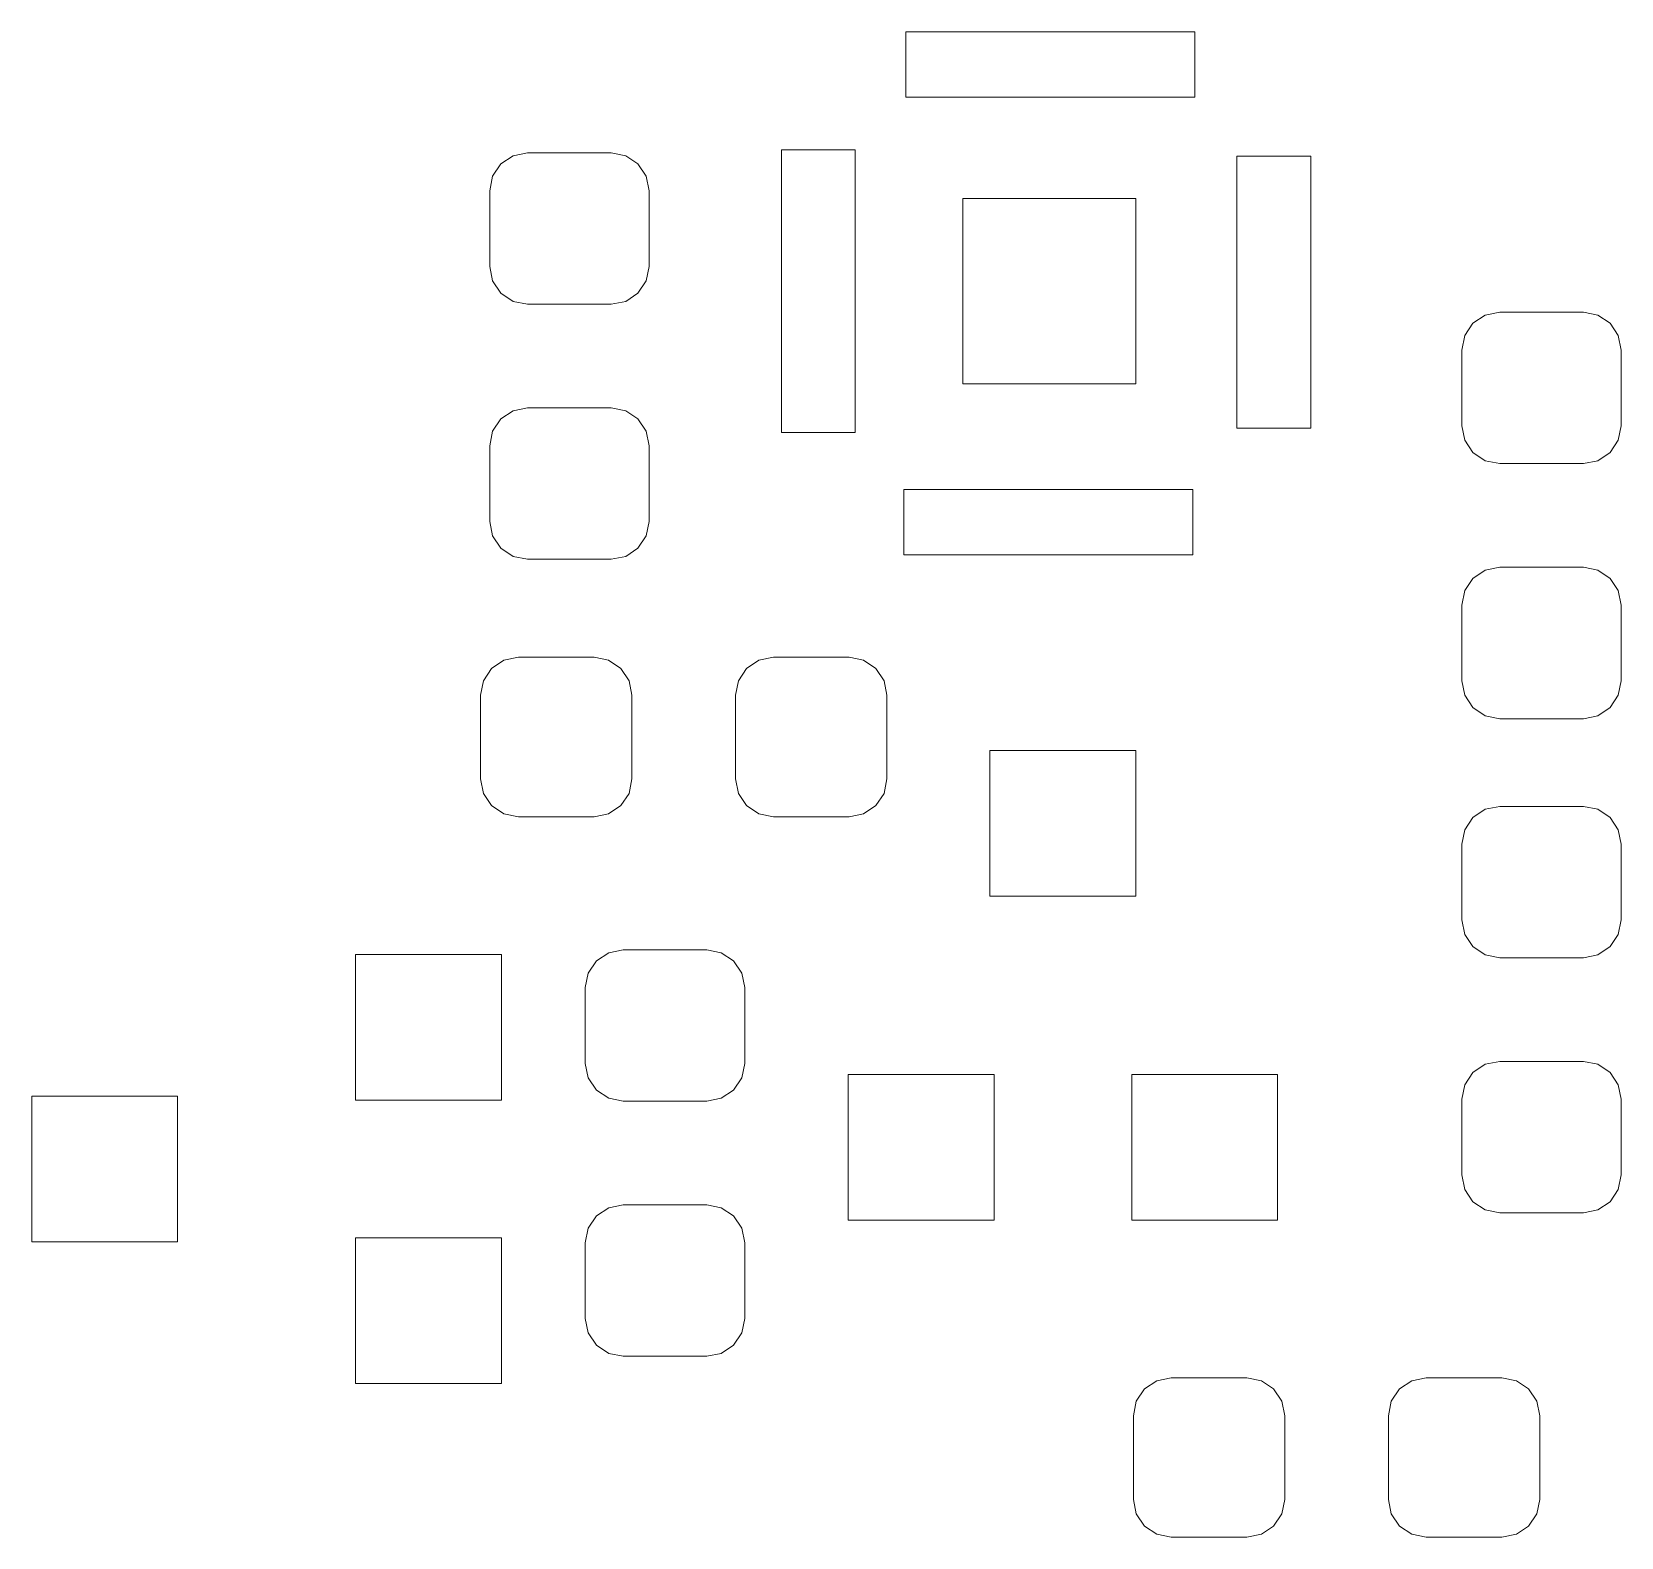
# Model space of a CAD drawing. Header units: millimetres. Extents: x -38 to 35, y -96 to 126.
# Drawn here: x -37.5 to -27.53, y 65.08 to 74.53 of the extents above; entities that cross this region are included whole.
import ezdxf

# ---------------------------------------------------------------- set-up
doc = ezdxf.new("R2010")
doc.units = ezdxf.units.MM
doc.header["$MEASUREMENT"] = 0
doc.layers.add('Layer 1', color=7, linetype='Continuous')

msp = doc.modelspace()

# ---------------------------------------------------------------- linework, layer by layer
at = {"layer": 'Layer 1', "color": 250, "lineweight": 20}
for points in [[(-30.2061, 74.1182), (-30.2061, 74.1182), (-32.0186, 74.1182), (-32.0186, 74.1182), (-32.0186, 74.1182), (-32.0186, 74.1182), (-32.0186, 74.5284), (-32.0186, 74.5284), (-32.0186, 74.5284), (-32.0186, 74.5284), (-30.2061, 74.5284), (-30.2061, 74.5284), (-30.2061, 74.5284), (-30.2061, 74.5284), (-30.2061, 74.1182), (-30.2061, 74.1182)], [(-32.3361, 72.0148), (-32.3361, 72.0148), (-32.7991, 72.0148), (-32.7991, 72.0148), (-32.7991, 72.0148), (-32.7991, 72.0148), (-32.7991, 73.7876), (-32.7991, 73.7876), (-32.7991, 73.7876), (-32.7991, 73.7876), (-32.3361, 73.7876), (-32.3361, 73.7876), (-32.3361, 73.7876), (-32.3361, 73.7876), (-32.3361, 72.0148), (-32.3361, 72.0148)], [(-29.4785, 72.0414), (-29.4785, 72.0414), (-29.9415, 72.0414), (-29.9415, 72.0414), (-29.9415, 72.0414), (-29.9415, 72.0414), (-29.9415, 73.7479), (-29.9415, 73.7479), (-29.9415, 73.7479), (-29.9415, 73.7479), (-29.4785, 73.7479), (-29.4785, 73.7479), (-29.4785, 73.7479), (-29.4785, 73.7479), (-29.4785, 72.0414), (-29.4785, 72.0414)], [(-30.5765, 72.3192), (-30.5765, 72.3192), (-31.6613, 72.3192), (-31.6613, 72.3192), (-31.6613, 72.3192), (-31.6613, 72.3192), (-31.6613, 73.4834), (-31.6613, 73.4834), (-31.6613, 73.4834), (-31.6613, 73.4834), (-30.5765, 73.4834), (-30.5765, 73.4834), (-30.5765, 73.4834), (-30.5765, 73.4834), (-30.5765, 72.3192), (-30.5765, 72.3192)], [(-30.2193, 71.2475), (-30.2193, 71.2475), (-32.0318, 71.2475), (-32.0318, 71.2475), (-32.0318, 71.2475), (-32.0318, 71.2475), (-32.0318, 71.6577), (-32.0318, 71.6577), (-32.0318, 71.6577), (-32.0318, 71.6577), (-30.2193, 71.6577), (-30.2193, 71.6577), (-30.2193, 71.6577), (-30.2193, 71.6577), (-30.2193, 71.2475), (-30.2193, 71.2475)]]:
    msp.add_open_spline(points, degree=3, knots=[0, 0, 0, 0, 0.2, 0.2, 0.2, 0.2, 0.4, 0.4, 0.4, 0.4, 0.6, 0.6, 0.6, 0.6, 1, 1, 1, 1], dxfattribs=at)
at = {"layer": 'Layer 1', "lineweight": 9}
for points, knots in [([(-33.8678, 72.819), (-33.8678, 72.819), (-33.7769, 72.8371), (-33.7769, 72.8371), (-33.7769, 72.8371), (-33.7769, 72.8371), (-33.6999, 72.8886), (-33.6999, 72.8886), (-33.6999, 72.8886), (-33.6999, 72.8886), (-33.6484, 72.9656), (-33.6484, 72.9656), (-33.6484, 72.9656), (-33.6484, 72.9656), (-33.6303, 73.0565), (-33.6303, 73.0565), (-33.6303, 73.0565), (-33.6303, 73.0565), (-33.6303, 73.5315), (-33.6303, 73.5315), (-33.6303, 73.5315), (-33.6303, 73.5315), (-33.6484, 73.6224), (-33.6484, 73.6224), (-33.6484, 73.6224), (-33.6484, 73.6224), (-33.6999, 73.6994), (-33.6999, 73.6994), (-33.6999, 73.6994), (-33.6999, 73.6994), (-33.7769, 73.7509), (-33.7769, 73.7509), (-33.7769, 73.7509), (-33.7769, 73.7509), (-33.8678, 73.769), (-33.8678, 73.769), (-33.8678, 73.769), (-33.8678, 73.769), (-34.3928, 73.769), (-34.3928, 73.769), (-34.3928, 73.769), (-34.3928, 73.769), (-34.4837, 73.7509), (-34.4837, 73.7509), (-34.4837, 73.7509), (-34.4837, 73.7509), (-34.5607, 73.6994), (-34.5607, 73.6994), (-34.5607, 73.6994), (-34.5607, 73.6994), (-34.6122, 73.6224), (-34.6122, 73.6224), (-34.6122, 73.6224), (-34.6122, 73.6224), (-34.6303, 73.5315), (-34.6303, 73.5315), (-34.6303, 73.5315), (-34.6303, 73.5315), (-34.6303, 73.0565), (-34.6303, 73.0565), (-34.6303, 73.0565), (-34.6303, 73.0565), (-34.6122, 72.9656), (-34.6122, 72.9656), (-34.6122, 72.9656), (-34.6122, 72.9656), (-34.5607, 72.8886), (-34.5607, 72.8886), (-34.5607, 72.8886), (-34.5607, 72.8886), (-34.4837, 72.8371), (-34.4837, 72.8371), (-34.4837, 72.8371), (-34.4837, 72.8371), (-34.3928, 72.819), (-34.3928, 72.819), (-34.3928, 72.819), (-34.3928, 72.819), (-33.8678, 72.819), (-33.8678, 72.819)], [0, 0, 0, 0, 0.047619, 0.047619, 0.047619, 0.047619, 0.095238, 0.095238, 0.095238, 0.095238, 0.142857, 0.142857, 0.142857, 0.142857, 0.190476, 0.190476, 0.190476, 0.190476, 0.238095, 0.238095, 0.238095, 0.238095, 0.285714, 0.285714, 0.285714, 0.285714, 0.333333, 0.333333, 0.333333, 0.333333, 0.380952, 0.380952, 0.380952, 0.380952, 0.428571, 0.428571, 0.428571, 0.428571, 0.47619, 0.47619, 0.47619, 0.47619, 0.52381, 0.52381, 0.52381, 0.52381, 0.571429, 0.571429, 0.571429, 0.571429, 0.619048, 0.619048, 0.619048, 0.619048, 0.666667, 0.666667, 0.666667, 0.666667, 0.714286, 0.714286, 0.714286, 0.714286, 0.761905, 0.761905, 0.761905, 0.761905, 0.809524, 0.809524, 0.809524, 0.809524, 0.857143, 0.857143, 0.857143, 0.857143, 0.904762, 0.904762, 0.904762, 0.904762, 1, 1, 1, 1]), ([(-27.7678, 71.819), (-27.7678, 71.819), (-27.6769, 71.8371), (-27.6769, 71.8371), (-27.6769, 71.8371), (-27.6769, 71.8371), (-27.5999, 71.8886), (-27.5999, 71.8886), (-27.5999, 71.8886), (-27.5999, 71.8886), (-27.5484, 71.9656), (-27.5484, 71.9656), (-27.5484, 71.9656), (-27.5484, 71.9656), (-27.5303, 72.0565), (-27.5303, 72.0565), (-27.5303, 72.0565), (-27.5303, 72.0565), (-27.5303, 72.5315), (-27.5303, 72.5315), (-27.5303, 72.5315), (-27.5303, 72.5315), (-27.5484, 72.6224), (-27.5484, 72.6224), (-27.5484, 72.6224), (-27.5484, 72.6224), (-27.5999, 72.6994), (-27.5999, 72.6994), (-27.5999, 72.6994), (-27.5999, 72.6994), (-27.6769, 72.7509), (-27.6769, 72.7509), (-27.6769, 72.7509), (-27.6769, 72.7509), (-27.7678, 72.769), (-27.7678, 72.769), (-27.7678, 72.769), (-27.7678, 72.769), (-28.2928, 72.769), (-28.2928, 72.769), (-28.2928, 72.769), (-28.2928, 72.769), (-28.3837, 72.7509), (-28.3837, 72.7509), (-28.3837, 72.7509), (-28.3837, 72.7509), (-28.4607, 72.6994), (-28.4607, 72.6994), (-28.4607, 72.6994), (-28.4607, 72.6994), (-28.5122, 72.6224), (-28.5122, 72.6224), (-28.5122, 72.6224), (-28.5122, 72.6224), (-28.5303, 72.5315), (-28.5303, 72.5315), (-28.5303, 72.5315), (-28.5303, 72.5315), (-28.5303, 72.0565), (-28.5303, 72.0565), (-28.5303, 72.0565), (-28.5303, 72.0565), (-28.5122, 71.9656), (-28.5122, 71.9656), (-28.5122, 71.9656), (-28.5122, 71.9656), (-28.4607, 71.8886), (-28.4607, 71.8886), (-28.4607, 71.8886), (-28.4607, 71.8886), (-28.3837, 71.8371), (-28.3837, 71.8371), (-28.3837, 71.8371), (-28.3837, 71.8371), (-28.2928, 71.819), (-28.2928, 71.819), (-28.2928, 71.819), (-28.2928, 71.819), (-27.7678, 71.819), (-27.7678, 71.819)], [0, 0, 0, 0, 0.047619, 0.047619, 0.047619, 0.047619, 0.095238, 0.095238, 0.095238, 0.095238, 0.142857, 0.142857, 0.142857, 0.142857, 0.190476, 0.190476, 0.190476, 0.190476, 0.238095, 0.238095, 0.238095, 0.238095, 0.285714, 0.285714, 0.285714, 0.285714, 0.333333, 0.333333, 0.333333, 0.333333, 0.380952, 0.380952, 0.380952, 0.380952, 0.428571, 0.428571, 0.428571, 0.428571, 0.47619, 0.47619, 0.47619, 0.47619, 0.52381, 0.52381, 0.52381, 0.52381, 0.571429, 0.571429, 0.571429, 0.571429, 0.619048, 0.619048, 0.619048, 0.619048, 0.666667, 0.666667, 0.666667, 0.666667, 0.714286, 0.714286, 0.714286, 0.714286, 0.761905, 0.761905, 0.761905, 0.761905, 0.809524, 0.809524, 0.809524, 0.809524, 0.857143, 0.857143, 0.857143, 0.857143, 0.904762, 0.904762, 0.904762, 0.904762, 1, 1, 1, 1]), ([(-33.8678, 71.219), (-33.8678, 71.219), (-33.7769, 71.2371), (-33.7769, 71.2371), (-33.7769, 71.2371), (-33.7769, 71.2371), (-33.6999, 71.2886), (-33.6999, 71.2886), (-33.6999, 71.2886), (-33.6999, 71.2886), (-33.6484, 71.3656), (-33.6484, 71.3656), (-33.6484, 71.3656), (-33.6484, 71.3656), (-33.6303, 71.4565), (-33.6303, 71.4565), (-33.6303, 71.4565), (-33.6303, 71.4565), (-33.6303, 71.9315), (-33.6303, 71.9315), (-33.6303, 71.9315), (-33.6303, 71.9315), (-33.6484, 72.0224), (-33.6484, 72.0224), (-33.6484, 72.0224), (-33.6484, 72.0224), (-33.6999, 72.0994), (-33.6999, 72.0994), (-33.6999, 72.0994), (-33.6999, 72.0994), (-33.7769, 72.1509), (-33.7769, 72.1509), (-33.7769, 72.1509), (-33.7769, 72.1509), (-33.8678, 72.169), (-33.8678, 72.169), (-33.8678, 72.169), (-33.8678, 72.169), (-34.3928, 72.169), (-34.3928, 72.169), (-34.3928, 72.169), (-34.3928, 72.169), (-34.4837, 72.1509), (-34.4837, 72.1509), (-34.4837, 72.1509), (-34.4837, 72.1509), (-34.5607, 72.0994), (-34.5607, 72.0994), (-34.5607, 72.0994), (-34.5607, 72.0994), (-34.6122, 72.0224), (-34.6122, 72.0224), (-34.6122, 72.0224), (-34.6122, 72.0224), (-34.6303, 71.9315), (-34.6303, 71.9315), (-34.6303, 71.9315), (-34.6303, 71.9315), (-34.6303, 71.4565), (-34.6303, 71.4565), (-34.6303, 71.4565), (-34.6303, 71.4565), (-34.6122, 71.3656), (-34.6122, 71.3656), (-34.6122, 71.3656), (-34.6122, 71.3656), (-34.5607, 71.2886), (-34.5607, 71.2886), (-34.5607, 71.2886), (-34.5607, 71.2886), (-34.4837, 71.2371), (-34.4837, 71.2371), (-34.4837, 71.2371), (-34.4837, 71.2371), (-34.3928, 71.219), (-34.3928, 71.219), (-34.3928, 71.219), (-34.3928, 71.219), (-33.8678, 71.219), (-33.8678, 71.219)], [0, 0, 0, 0, 0.047619, 0.047619, 0.047619, 0.047619, 0.095238, 0.095238, 0.095238, 0.095238, 0.142857, 0.142857, 0.142857, 0.142857, 0.190476, 0.190476, 0.190476, 0.190476, 0.238095, 0.238095, 0.238095, 0.238095, 0.285714, 0.285714, 0.285714, 0.285714, 0.333333, 0.333333, 0.333333, 0.333333, 0.380952, 0.380952, 0.380952, 0.380952, 0.428571, 0.428571, 0.428571, 0.428571, 0.47619, 0.47619, 0.47619, 0.47619, 0.52381, 0.52381, 0.52381, 0.52381, 0.571429, 0.571429, 0.571429, 0.571429, 0.619048, 0.619048, 0.619048, 0.619048, 0.666667, 0.666667, 0.666667, 0.666667, 0.714286, 0.714286, 0.714286, 0.714286, 0.761905, 0.761905, 0.761905, 0.761905, 0.809524, 0.809524, 0.809524, 0.809524, 0.857143, 0.857143, 0.857143, 0.857143, 0.904762, 0.904762, 0.904762, 0.904762, 1, 1, 1, 1]), ([(-27.7678, 70.219), (-27.7678, 70.219), (-27.6769, 70.2371), (-27.6769, 70.2371), (-27.6769, 70.2371), (-27.6769, 70.2371), (-27.5999, 70.2886), (-27.5999, 70.2886), (-27.5999, 70.2886), (-27.5999, 70.2886), (-27.5484, 70.3656), (-27.5484, 70.3656), (-27.5484, 70.3656), (-27.5484, 70.3656), (-27.5303, 70.4565), (-27.5303, 70.4565), (-27.5303, 70.4565), (-27.5303, 70.4565), (-27.5303, 70.9315), (-27.5303, 70.9315), (-27.5303, 70.9315), (-27.5303, 70.9315), (-27.5484, 71.0224), (-27.5484, 71.0224), (-27.5484, 71.0224), (-27.5484, 71.0224), (-27.5999, 71.0994), (-27.5999, 71.0994), (-27.5999, 71.0994), (-27.5999, 71.0994), (-27.6769, 71.1509), (-27.6769, 71.1509), (-27.6769, 71.1509), (-27.6769, 71.1509), (-27.7678, 71.169), (-27.7678, 71.169), (-27.7678, 71.169), (-27.7678, 71.169), (-28.2928, 71.169), (-28.2928, 71.169), (-28.2928, 71.169), (-28.2928, 71.169), (-28.3837, 71.1509), (-28.3837, 71.1509), (-28.3837, 71.1509), (-28.3837, 71.1509), (-28.4607, 71.0994), (-28.4607, 71.0994), (-28.4607, 71.0994), (-28.4607, 71.0994), (-28.5122, 71.0224), (-28.5122, 71.0224), (-28.5122, 71.0224), (-28.5122, 71.0224), (-28.5303, 70.9315), (-28.5303, 70.9315), (-28.5303, 70.9315), (-28.5303, 70.9315), (-28.5303, 70.4565), (-28.5303, 70.4565), (-28.5303, 70.4565), (-28.5303, 70.4565), (-28.5122, 70.3656), (-28.5122, 70.3656), (-28.5122, 70.3656), (-28.5122, 70.3656), (-28.4607, 70.2886), (-28.4607, 70.2886), (-28.4607, 70.2886), (-28.4607, 70.2886), (-28.3837, 70.2371), (-28.3837, 70.2371), (-28.3837, 70.2371), (-28.3837, 70.2371), (-28.2928, 70.219), (-28.2928, 70.219), (-28.2928, 70.219), (-28.2928, 70.219), (-27.7678, 70.219), (-27.7678, 70.219)], [0, 0, 0, 0, 0.047619, 0.047619, 0.047619, 0.047619, 0.095238, 0.095238, 0.095238, 0.095238, 0.142857, 0.142857, 0.142857, 0.142857, 0.190476, 0.190476, 0.190476, 0.190476, 0.238095, 0.238095, 0.238095, 0.238095, 0.285714, 0.285714, 0.285714, 0.285714, 0.333333, 0.333333, 0.333333, 0.333333, 0.380952, 0.380952, 0.380952, 0.380952, 0.428571, 0.428571, 0.428571, 0.428571, 0.47619, 0.47619, 0.47619, 0.47619, 0.52381, 0.52381, 0.52381, 0.52381, 0.571429, 0.571429, 0.571429, 0.571429, 0.619048, 0.619048, 0.619048, 0.619048, 0.666667, 0.666667, 0.666667, 0.666667, 0.714286, 0.714286, 0.714286, 0.714286, 0.761905, 0.761905, 0.761905, 0.761905, 0.809524, 0.809524, 0.809524, 0.809524, 0.857143, 0.857143, 0.857143, 0.857143, 0.904762, 0.904762, 0.904762, 0.904762, 1, 1, 1, 1]), ([(-34.6878, 69.8414), (-34.6878, 69.8414), (-34.6697, 69.7505), (-34.6697, 69.7505), (-34.6697, 69.7505), (-34.6697, 69.7505), (-34.6182, 69.6735), (-34.6182, 69.6735), (-34.6182, 69.6735), (-34.6182, 69.6735), (-34.5412, 69.622), (-34.5412, 69.622), (-34.5412, 69.622), (-34.5412, 69.622), (-34.4503, 69.6039), (-34.4503, 69.6039), (-34.4503, 69.6039), (-34.4503, 69.6039), (-33.9753, 69.6039), (-33.9753, 69.6039), (-33.9753, 69.6039), (-33.9753, 69.6039), (-33.8844, 69.622), (-33.8844, 69.622), (-33.8844, 69.622), (-33.8844, 69.622), (-33.8074, 69.6735), (-33.8074, 69.6735), (-33.8074, 69.6735), (-33.8074, 69.6735), (-33.7559, 69.7505), (-33.7559, 69.7505), (-33.7559, 69.7505), (-33.7559, 69.7505), (-33.7378, 69.8414), (-33.7378, 69.8414), (-33.7378, 69.8414), (-33.7378, 69.8414), (-33.7378, 70.3664), (-33.7378, 70.3664), (-33.7378, 70.3664), (-33.7378, 70.3664), (-33.7559, 70.4573), (-33.7559, 70.4573), (-33.7559, 70.4573), (-33.7559, 70.4573), (-33.8074, 70.5343), (-33.8074, 70.5343), (-33.8074, 70.5343), (-33.8074, 70.5343), (-33.8844, 70.5858), (-33.8844, 70.5858), (-33.8844, 70.5858), (-33.8844, 70.5858), (-33.9753, 70.6039), (-33.9753, 70.6039), (-33.9753, 70.6039), (-33.9753, 70.6039), (-34.4503, 70.6039), (-34.4503, 70.6039), (-34.4503, 70.6039), (-34.4503, 70.6039), (-34.5412, 70.5858), (-34.5412, 70.5858), (-34.5412, 70.5858), (-34.5412, 70.5858), (-34.6182, 70.5343), (-34.6182, 70.5343), (-34.6182, 70.5343), (-34.6182, 70.5343), (-34.6697, 70.4573), (-34.6697, 70.4573), (-34.6697, 70.4573), (-34.6697, 70.4573), (-34.6878, 70.3664), (-34.6878, 70.3664), (-34.6878, 70.3664), (-34.6878, 70.3664), (-34.6878, 69.8414), (-34.6878, 69.8414)], [0, 0, 0, 0, 0.047619, 0.047619, 0.047619, 0.047619, 0.095238, 0.095238, 0.095238, 0.095238, 0.142857, 0.142857, 0.142857, 0.142857, 0.190476, 0.190476, 0.190476, 0.190476, 0.238095, 0.238095, 0.238095, 0.238095, 0.285714, 0.285714, 0.285714, 0.285714, 0.333333, 0.333333, 0.333333, 0.333333, 0.380952, 0.380952, 0.380952, 0.380952, 0.428571, 0.428571, 0.428571, 0.428571, 0.47619, 0.47619, 0.47619, 0.47619, 0.52381, 0.52381, 0.52381, 0.52381, 0.571429, 0.571429, 0.571429, 0.571429, 0.619048, 0.619048, 0.619048, 0.619048, 0.666667, 0.666667, 0.666667, 0.666667, 0.714286, 0.714286, 0.714286, 0.714286, 0.761905, 0.761905, 0.761905, 0.761905, 0.809524, 0.809524, 0.809524, 0.809524, 0.857143, 0.857143, 0.857143, 0.857143, 0.904762, 0.904762, 0.904762, 0.904762, 1, 1, 1, 1]), ([(-33.0878, 69.8414), (-33.0878, 69.8414), (-33.0697, 69.7505), (-33.0697, 69.7505), (-33.0697, 69.7505), (-33.0697, 69.7505), (-33.0182, 69.6735), (-33.0182, 69.6735), (-33.0182, 69.6735), (-33.0182, 69.6735), (-32.9412, 69.622), (-32.9412, 69.622), (-32.9412, 69.622), (-32.9412, 69.622), (-32.8503, 69.6039), (-32.8503, 69.6039), (-32.8503, 69.6039), (-32.8503, 69.6039), (-32.3753, 69.6039), (-32.3753, 69.6039), (-32.3753, 69.6039), (-32.3753, 69.6039), (-32.2844, 69.622), (-32.2844, 69.622), (-32.2844, 69.622), (-32.2844, 69.622), (-32.2074, 69.6735), (-32.2074, 69.6735), (-32.2074, 69.6735), (-32.2074, 69.6735), (-32.1559, 69.7505), (-32.1559, 69.7505), (-32.1559, 69.7505), (-32.1559, 69.7505), (-32.1378, 69.8414), (-32.1378, 69.8414), (-32.1378, 69.8414), (-32.1378, 69.8414), (-32.1378, 70.3664), (-32.1378, 70.3664), (-32.1378, 70.3664), (-32.1378, 70.3664), (-32.1559, 70.4573), (-32.1559, 70.4573), (-32.1559, 70.4573), (-32.1559, 70.4573), (-32.2074, 70.5343), (-32.2074, 70.5343), (-32.2074, 70.5343), (-32.2074, 70.5343), (-32.2844, 70.5858), (-32.2844, 70.5858), (-32.2844, 70.5858), (-32.2844, 70.5858), (-32.3753, 70.6039), (-32.3753, 70.6039), (-32.3753, 70.6039), (-32.3753, 70.6039), (-32.8503, 70.6039), (-32.8503, 70.6039), (-32.8503, 70.6039), (-32.8503, 70.6039), (-32.9412, 70.5858), (-32.9412, 70.5858), (-32.9412, 70.5858), (-32.9412, 70.5858), (-33.0182, 70.5343), (-33.0182, 70.5343), (-33.0182, 70.5343), (-33.0182, 70.5343), (-33.0697, 70.4573), (-33.0697, 70.4573), (-33.0697, 70.4573), (-33.0697, 70.4573), (-33.0878, 70.3664), (-33.0878, 70.3664), (-33.0878, 70.3664), (-33.0878, 70.3664), (-33.0878, 69.8414), (-33.0878, 69.8414)], [0, 0, 0, 0, 0.047619, 0.047619, 0.047619, 0.047619, 0.095238, 0.095238, 0.095238, 0.095238, 0.142857, 0.142857, 0.142857, 0.142857, 0.190476, 0.190476, 0.190476, 0.190476, 0.238095, 0.238095, 0.238095, 0.238095, 0.285714, 0.285714, 0.285714, 0.285714, 0.333333, 0.333333, 0.333333, 0.333333, 0.380952, 0.380952, 0.380952, 0.380952, 0.428571, 0.428571, 0.428571, 0.428571, 0.47619, 0.47619, 0.47619, 0.47619, 0.52381, 0.52381, 0.52381, 0.52381, 0.571429, 0.571429, 0.571429, 0.571429, 0.619048, 0.619048, 0.619048, 0.619048, 0.666667, 0.666667, 0.666667, 0.666667, 0.714286, 0.714286, 0.714286, 0.714286, 0.761905, 0.761905, 0.761905, 0.761905, 0.809524, 0.809524, 0.809524, 0.809524, 0.857143, 0.857143, 0.857143, 0.857143, 0.904762, 0.904762, 0.904762, 0.904762, 1, 1, 1, 1]), ([(-30.5766, 69.1045), (-30.5766, 69.1045), (-30.5766, 70.0189), (-30.5766, 70.0189), (-30.5766, 70.0189), (-30.5766, 70.0189), (-31.491, 70.0189), (-31.491, 70.0189), (-31.491, 70.0189), (-31.491, 70.0189), (-31.491, 69.1045), (-31.491, 69.1045), (-31.491, 69.1045), (-31.491, 69.1045), (-30.5766, 69.1045), (-30.5766, 69.1045)], [0, 0, 0, 0, 0.2, 0.2, 0.2, 0.2, 0.4, 0.4, 0.4, 0.4, 0.6, 0.6, 0.6, 0.6, 1, 1, 1, 1]), ([(-27.7678, 68.719), (-27.7678, 68.719), (-27.6769, 68.7371), (-27.6769, 68.7371), (-27.6769, 68.7371), (-27.6769, 68.7371), (-27.5999, 68.7886), (-27.5999, 68.7886), (-27.5999, 68.7886), (-27.5999, 68.7886), (-27.5484, 68.8656), (-27.5484, 68.8656), (-27.5484, 68.8656), (-27.5484, 68.8656), (-27.5303, 68.9565), (-27.5303, 68.9565), (-27.5303, 68.9565), (-27.5303, 68.9565), (-27.5303, 69.4315), (-27.5303, 69.4315), (-27.5303, 69.4315), (-27.5303, 69.4315), (-27.5484, 69.5224), (-27.5484, 69.5224), (-27.5484, 69.5224), (-27.5484, 69.5224), (-27.5999, 69.5994), (-27.5999, 69.5994), (-27.5999, 69.5994), (-27.5999, 69.5994), (-27.6769, 69.6509), (-27.6769, 69.6509), (-27.6769, 69.6509), (-27.6769, 69.6509), (-27.7678, 69.669), (-27.7678, 69.669), (-27.7678, 69.669), (-27.7678, 69.669), (-28.2928, 69.669), (-28.2928, 69.669), (-28.2928, 69.669), (-28.2928, 69.669), (-28.3837, 69.6509), (-28.3837, 69.6509), (-28.3837, 69.6509), (-28.3837, 69.6509), (-28.4607, 69.5994), (-28.4607, 69.5994), (-28.4607, 69.5994), (-28.4607, 69.5994), (-28.5122, 69.5224), (-28.5122, 69.5224), (-28.5122, 69.5224), (-28.5122, 69.5224), (-28.5303, 69.4315), (-28.5303, 69.4315), (-28.5303, 69.4315), (-28.5303, 69.4315), (-28.5303, 68.9565), (-28.5303, 68.9565), (-28.5303, 68.9565), (-28.5303, 68.9565), (-28.5122, 68.8656), (-28.5122, 68.8656), (-28.5122, 68.8656), (-28.5122, 68.8656), (-28.4607, 68.7886), (-28.4607, 68.7886), (-28.4607, 68.7886), (-28.4607, 68.7886), (-28.3837, 68.7371), (-28.3837, 68.7371), (-28.3837, 68.7371), (-28.3837, 68.7371), (-28.2928, 68.719), (-28.2928, 68.719), (-28.2928, 68.719), (-28.2928, 68.719), (-27.7678, 68.719), (-27.7678, 68.719)], [0, 0, 0, 0, 0.047619, 0.047619, 0.047619, 0.047619, 0.095238, 0.095238, 0.095238, 0.095238, 0.142857, 0.142857, 0.142857, 0.142857, 0.190476, 0.190476, 0.190476, 0.190476, 0.238095, 0.238095, 0.238095, 0.238095, 0.285714, 0.285714, 0.285714, 0.285714, 0.333333, 0.333333, 0.333333, 0.333333, 0.380952, 0.380952, 0.380952, 0.380952, 0.428571, 0.428571, 0.428571, 0.428571, 0.47619, 0.47619, 0.47619, 0.47619, 0.52381, 0.52381, 0.52381, 0.52381, 0.571429, 0.571429, 0.571429, 0.571429, 0.619048, 0.619048, 0.619048, 0.619048, 0.666667, 0.666667, 0.666667, 0.666667, 0.714286, 0.714286, 0.714286, 0.714286, 0.761905, 0.761905, 0.761905, 0.761905, 0.809524, 0.809524, 0.809524, 0.809524, 0.857143, 0.857143, 0.857143, 0.857143, 0.904762, 0.904762, 0.904762, 0.904762, 1, 1, 1, 1]), ([(-34.5571, 68.7402), (-34.5571, 68.7402), (-35.4715, 68.7402), (-35.4715, 68.7402), (-35.4715, 68.7402), (-35.4715, 68.7402), (-35.4715, 67.8258), (-35.4715, 67.8258), (-35.4715, 67.8258), (-35.4715, 67.8258), (-34.5571, 67.8258), (-34.5571, 67.8258), (-34.5571, 67.8258), (-34.5571, 67.8258), (-34.5571, 68.7402), (-34.5571, 68.7402)], [0, 0, 0, 0, 0.2, 0.2, 0.2, 0.2, 0.4, 0.4, 0.4, 0.4, 0.6, 0.6, 0.6, 0.6, 1, 1, 1, 1]), ([(-33.7928, 68.769), (-33.7928, 68.769), (-33.8837, 68.7509), (-33.8837, 68.7509), (-33.8837, 68.7509), (-33.8837, 68.7509), (-33.9607, 68.6994), (-33.9607, 68.6994), (-33.9607, 68.6994), (-33.9607, 68.6994), (-34.0122, 68.6224), (-34.0122, 68.6224), (-34.0122, 68.6224), (-34.0122, 68.6224), (-34.0303, 68.5315), (-34.0303, 68.5315), (-34.0303, 68.5315), (-34.0303, 68.5315), (-34.0303, 68.0565), (-34.0303, 68.0565), (-34.0303, 68.0565), (-34.0303, 68.0565), (-34.0122, 67.9656), (-34.0122, 67.9656), (-34.0122, 67.9656), (-34.0122, 67.9656), (-33.9607, 67.8886), (-33.9607, 67.8886), (-33.9607, 67.8886), (-33.9607, 67.8886), (-33.8837, 67.8371), (-33.8837, 67.8371), (-33.8837, 67.8371), (-33.8837, 67.8371), (-33.7928, 67.819), (-33.7928, 67.819), (-33.7928, 67.819), (-33.7928, 67.819), (-33.2678, 67.819), (-33.2678, 67.819), (-33.2678, 67.819), (-33.2678, 67.819), (-33.1769, 67.8371), (-33.1769, 67.8371), (-33.1769, 67.8371), (-33.1769, 67.8371), (-33.0999, 67.8886), (-33.0999, 67.8886), (-33.0999, 67.8886), (-33.0999, 67.8886), (-33.0484, 67.9656), (-33.0484, 67.9656), (-33.0484, 67.9656), (-33.0484, 67.9656), (-33.0303, 68.0565), (-33.0303, 68.0565), (-33.0303, 68.0565), (-33.0303, 68.0565), (-33.0303, 68.5315), (-33.0303, 68.5315), (-33.0303, 68.5315), (-33.0303, 68.5315), (-33.0484, 68.6224), (-33.0484, 68.6224), (-33.0484, 68.6224), (-33.0484, 68.6224), (-33.0999, 68.6994), (-33.0999, 68.6994), (-33.0999, 68.6994), (-33.0999, 68.6994), (-33.1769, 68.7509), (-33.1769, 68.7509), (-33.1769, 68.7509), (-33.1769, 68.7509), (-33.2678, 68.769), (-33.2678, 68.769), (-33.2678, 68.769), (-33.2678, 68.769), (-33.7928, 68.769), (-33.7928, 68.769)], [0, 0, 0, 0, 0.047619, 0.047619, 0.047619, 0.047619, 0.095238, 0.095238, 0.095238, 0.095238, 0.142857, 0.142857, 0.142857, 0.142857, 0.190476, 0.190476, 0.190476, 0.190476, 0.238095, 0.238095, 0.238095, 0.238095, 0.285714, 0.285714, 0.285714, 0.285714, 0.333333, 0.333333, 0.333333, 0.333333, 0.380952, 0.380952, 0.380952, 0.380952, 0.428571, 0.428571, 0.428571, 0.428571, 0.47619, 0.47619, 0.47619, 0.47619, 0.52381, 0.52381, 0.52381, 0.52381, 0.571429, 0.571429, 0.571429, 0.571429, 0.619048, 0.619048, 0.619048, 0.619048, 0.666667, 0.666667, 0.666667, 0.666667, 0.714286, 0.714286, 0.714286, 0.714286, 0.761905, 0.761905, 0.761905, 0.761905, 0.809524, 0.809524, 0.809524, 0.809524, 0.857143, 0.857143, 0.857143, 0.857143, 0.904762, 0.904762, 0.904762, 0.904762, 1, 1, 1, 1]), ([(-27.7678, 67.119), (-27.7678, 67.119), (-27.6769, 67.1371), (-27.6769, 67.1371), (-27.6769, 67.1371), (-27.6769, 67.1371), (-27.5999, 67.1886), (-27.5999, 67.1886), (-27.5999, 67.1886), (-27.5999, 67.1886), (-27.5484, 67.2656), (-27.5484, 67.2656), (-27.5484, 67.2656), (-27.5484, 67.2656), (-27.5303, 67.3565), (-27.5303, 67.3565), (-27.5303, 67.3565), (-27.5303, 67.3565), (-27.5303, 67.8315), (-27.5303, 67.8315), (-27.5303, 67.8315), (-27.5303, 67.8315), (-27.5484, 67.9224), (-27.5484, 67.9224), (-27.5484, 67.9224), (-27.5484, 67.9224), (-27.5999, 67.9994), (-27.5999, 67.9994), (-27.5999, 67.9994), (-27.5999, 67.9994), (-27.6769, 68.0509), (-27.6769, 68.0509), (-27.6769, 68.0509), (-27.6769, 68.0509), (-27.7678, 68.069), (-27.7678, 68.069), (-27.7678, 68.069), (-27.7678, 68.069), (-28.2928, 68.069), (-28.2928, 68.069), (-28.2928, 68.069), (-28.2928, 68.069), (-28.3837, 68.0509), (-28.3837, 68.0509), (-28.3837, 68.0509), (-28.3837, 68.0509), (-28.4607, 67.9994), (-28.4607, 67.9994), (-28.4607, 67.9994), (-28.4607, 67.9994), (-28.5122, 67.9224), (-28.5122, 67.9224), (-28.5122, 67.9224), (-28.5122, 67.9224), (-28.5303, 67.8315), (-28.5303, 67.8315), (-28.5303, 67.8315), (-28.5303, 67.8315), (-28.5303, 67.3565), (-28.5303, 67.3565), (-28.5303, 67.3565), (-28.5303, 67.3565), (-28.5122, 67.2656), (-28.5122, 67.2656), (-28.5122, 67.2656), (-28.5122, 67.2656), (-28.4607, 67.1886), (-28.4607, 67.1886), (-28.4607, 67.1886), (-28.4607, 67.1886), (-28.3837, 67.1371), (-28.3837, 67.1371), (-28.3837, 67.1371), (-28.3837, 67.1371), (-28.2928, 67.119), (-28.2928, 67.119), (-28.2928, 67.119), (-28.2928, 67.119), (-27.7678, 67.119), (-27.7678, 67.119)], [0, 0, 0, 0, 0.047619, 0.047619, 0.047619, 0.047619, 0.095238, 0.095238, 0.095238, 0.095238, 0.142857, 0.142857, 0.142857, 0.142857, 0.190476, 0.190476, 0.190476, 0.190476, 0.238095, 0.238095, 0.238095, 0.238095, 0.285714, 0.285714, 0.285714, 0.285714, 0.333333, 0.333333, 0.333333, 0.333333, 0.380952, 0.380952, 0.380952, 0.380952, 0.428571, 0.428571, 0.428571, 0.428571, 0.47619, 0.47619, 0.47619, 0.47619, 0.52381, 0.52381, 0.52381, 0.52381, 0.571429, 0.571429, 0.571429, 0.571429, 0.619048, 0.619048, 0.619048, 0.619048, 0.666667, 0.666667, 0.666667, 0.666667, 0.714286, 0.714286, 0.714286, 0.714286, 0.761905, 0.761905, 0.761905, 0.761905, 0.809524, 0.809524, 0.809524, 0.809524, 0.857143, 0.857143, 0.857143, 0.857143, 0.904762, 0.904762, 0.904762, 0.904762, 1, 1, 1, 1]), ([(-31.4656, 67.0725), (-31.4656, 67.0725), (-31.4656, 67.9869), (-31.4656, 67.9869), (-31.4656, 67.9869), (-31.4656, 67.9869), (-32.38, 67.9869), (-32.38, 67.9869), (-32.38, 67.9869), (-32.38, 67.9869), (-32.38, 67.0725), (-32.38, 67.0725), (-32.38, 67.0725), (-32.38, 67.0725), (-31.4656, 67.0725), (-31.4656, 67.0725)], [0, 0, 0, 0, 0.2, 0.2, 0.2, 0.2, 0.4, 0.4, 0.4, 0.4, 0.6, 0.6, 0.6, 0.6, 1, 1, 1, 1]), ([(-29.6876, 67.0725), (-29.6876, 67.0725), (-29.6876, 67.9869), (-29.6876, 67.9869), (-29.6876, 67.9869), (-29.6876, 67.9869), (-30.602, 67.9869), (-30.602, 67.9869), (-30.602, 67.9869), (-30.602, 67.9869), (-30.602, 67.0725), (-30.602, 67.0725), (-30.602, 67.0725), (-30.602, 67.0725), (-29.6876, 67.0725), (-29.6876, 67.0725)], [0, 0, 0, 0, 0.2, 0.2, 0.2, 0.2, 0.4, 0.4, 0.4, 0.4, 0.6, 0.6, 0.6, 0.6, 1, 1, 1, 1]), ([(-36.5891, 67.8512), (-36.5891, 67.8512), (-37.5035, 67.8512), (-37.5035, 67.8512), (-37.5035, 67.8512), (-37.5035, 67.8512), (-37.5035, 66.9368), (-37.5035, 66.9368), (-37.5035, 66.9368), (-37.5035, 66.9368), (-36.5891, 66.9368), (-36.5891, 66.9368), (-36.5891, 66.9368), (-36.5891, 66.9368), (-36.5891, 67.8512), (-36.5891, 67.8512)], [0, 0, 0, 0, 0.2, 0.2, 0.2, 0.2, 0.4, 0.4, 0.4, 0.4, 0.6, 0.6, 0.6, 0.6, 1, 1, 1, 1]), ([(-33.7928, 67.169), (-33.7928, 67.169), (-33.8837, 67.1509), (-33.8837, 67.1509), (-33.8837, 67.1509), (-33.8837, 67.1509), (-33.9607, 67.0994), (-33.9607, 67.0994), (-33.9607, 67.0994), (-33.9607, 67.0994), (-34.0122, 67.0224), (-34.0122, 67.0224), (-34.0122, 67.0224), (-34.0122, 67.0224), (-34.0303, 66.9315), (-34.0303, 66.9315), (-34.0303, 66.9315), (-34.0303, 66.9315), (-34.0303, 66.4565), (-34.0303, 66.4565), (-34.0303, 66.4565), (-34.0303, 66.4565), (-34.0122, 66.3656), (-34.0122, 66.3656), (-34.0122, 66.3656), (-34.0122, 66.3656), (-33.9607, 66.2886), (-33.9607, 66.2886), (-33.9607, 66.2886), (-33.9607, 66.2886), (-33.8837, 66.2371), (-33.8837, 66.2371), (-33.8837, 66.2371), (-33.8837, 66.2371), (-33.7928, 66.219), (-33.7928, 66.219), (-33.7928, 66.219), (-33.7928, 66.219), (-33.2678, 66.219), (-33.2678, 66.219), (-33.2678, 66.219), (-33.2678, 66.219), (-33.1769, 66.2371), (-33.1769, 66.2371), (-33.1769, 66.2371), (-33.1769, 66.2371), (-33.0999, 66.2886), (-33.0999, 66.2886), (-33.0999, 66.2886), (-33.0999, 66.2886), (-33.0484, 66.3656), (-33.0484, 66.3656), (-33.0484, 66.3656), (-33.0484, 66.3656), (-33.0303, 66.4565), (-33.0303, 66.4565), (-33.0303, 66.4565), (-33.0303, 66.4565), (-33.0303, 66.9315), (-33.0303, 66.9315), (-33.0303, 66.9315), (-33.0303, 66.9315), (-33.0484, 67.0224), (-33.0484, 67.0224), (-33.0484, 67.0224), (-33.0484, 67.0224), (-33.0999, 67.0994), (-33.0999, 67.0994), (-33.0999, 67.0994), (-33.0999, 67.0994), (-33.1769, 67.1509), (-33.1769, 67.1509), (-33.1769, 67.1509), (-33.1769, 67.1509), (-33.2678, 67.169), (-33.2678, 67.169), (-33.2678, 67.169), (-33.2678, 67.169), (-33.7928, 67.169), (-33.7928, 67.169)], [0, 0, 0, 0, 0.047619, 0.047619, 0.047619, 0.047619, 0.095238, 0.095238, 0.095238, 0.095238, 0.142857, 0.142857, 0.142857, 0.142857, 0.190476, 0.190476, 0.190476, 0.190476, 0.238095, 0.238095, 0.238095, 0.238095, 0.285714, 0.285714, 0.285714, 0.285714, 0.333333, 0.333333, 0.333333, 0.333333, 0.380952, 0.380952, 0.380952, 0.380952, 0.428571, 0.428571, 0.428571, 0.428571, 0.47619, 0.47619, 0.47619, 0.47619, 0.52381, 0.52381, 0.52381, 0.52381, 0.571429, 0.571429, 0.571429, 0.571429, 0.619048, 0.619048, 0.619048, 0.619048, 0.666667, 0.666667, 0.666667, 0.666667, 0.714286, 0.714286, 0.714286, 0.714286, 0.761905, 0.761905, 0.761905, 0.761905, 0.809524, 0.809524, 0.809524, 0.809524, 0.857143, 0.857143, 0.857143, 0.857143, 0.904762, 0.904762, 0.904762, 0.904762, 1, 1, 1, 1]), ([(-34.5571, 66.9622), (-34.5571, 66.9622), (-35.4715, 66.9622), (-35.4715, 66.9622), (-35.4715, 66.9622), (-35.4715, 66.9622), (-35.4715, 66.0478), (-35.4715, 66.0478), (-35.4715, 66.0478), (-35.4715, 66.0478), (-34.5571, 66.0478), (-34.5571, 66.0478), (-34.5571, 66.0478), (-34.5571, 66.0478), (-34.5571, 66.9622), (-34.5571, 66.9622)], [0, 0, 0, 0, 0.2, 0.2, 0.2, 0.2, 0.4, 0.4, 0.4, 0.4, 0.6, 0.6, 0.6, 0.6, 1, 1, 1, 1]), ([(-29.6415, 65.8461), (-29.6415, 65.8461), (-29.6596, 65.937), (-29.6596, 65.937), (-29.6596, 65.937), (-29.6596, 65.937), (-29.7111, 66.014), (-29.7111, 66.014), (-29.7111, 66.014), (-29.7111, 66.014), (-29.7881, 66.0655), (-29.7881, 66.0655), (-29.7881, 66.0655), (-29.7881, 66.0655), (-29.879, 66.0836), (-29.879, 66.0836), (-29.879, 66.0836), (-29.879, 66.0836), (-30.354, 66.0836), (-30.354, 66.0836), (-30.354, 66.0836), (-30.354, 66.0836), (-30.4449, 66.0655), (-30.4449, 66.0655), (-30.4449, 66.0655), (-30.4449, 66.0655), (-30.5219, 66.014), (-30.5219, 66.014), (-30.5219, 66.014), (-30.5219, 66.014), (-30.5734, 65.937), (-30.5734, 65.937), (-30.5734, 65.937), (-30.5734, 65.937), (-30.5915, 65.8461), (-30.5915, 65.8461), (-30.5915, 65.8461), (-30.5915, 65.8461), (-30.5915, 65.3211), (-30.5915, 65.3211), (-30.5915, 65.3211), (-30.5915, 65.3211), (-30.5734, 65.2302), (-30.5734, 65.2302), (-30.5734, 65.2302), (-30.5734, 65.2302), (-30.5219, 65.1532), (-30.5219, 65.1532), (-30.5219, 65.1532), (-30.5219, 65.1532), (-30.4449, 65.1017), (-30.4449, 65.1017), (-30.4449, 65.1017), (-30.4449, 65.1017), (-30.354, 65.0836), (-30.354, 65.0836), (-30.354, 65.0836), (-30.354, 65.0836), (-29.879, 65.0836), (-29.879, 65.0836), (-29.879, 65.0836), (-29.879, 65.0836), (-29.7881, 65.1017), (-29.7881, 65.1017), (-29.7881, 65.1017), (-29.7881, 65.1017), (-29.7111, 65.1532), (-29.7111, 65.1532), (-29.7111, 65.1532), (-29.7111, 65.1532), (-29.6596, 65.2302), (-29.6596, 65.2302), (-29.6596, 65.2302), (-29.6596, 65.2302), (-29.6415, 65.3211), (-29.6415, 65.3211), (-29.6415, 65.3211), (-29.6415, 65.3211), (-29.6415, 65.8461), (-29.6415, 65.8461)], [0, 0, 0, 0, 0.047619, 0.047619, 0.047619, 0.047619, 0.095238, 0.095238, 0.095238, 0.095238, 0.142857, 0.142857, 0.142857, 0.142857, 0.190476, 0.190476, 0.190476, 0.190476, 0.238095, 0.238095, 0.238095, 0.238095, 0.285714, 0.285714, 0.285714, 0.285714, 0.333333, 0.333333, 0.333333, 0.333333, 0.380952, 0.380952, 0.380952, 0.380952, 0.428571, 0.428571, 0.428571, 0.428571, 0.47619, 0.47619, 0.47619, 0.47619, 0.52381, 0.52381, 0.52381, 0.52381, 0.571429, 0.571429, 0.571429, 0.571429, 0.619048, 0.619048, 0.619048, 0.619048, 0.666667, 0.666667, 0.666667, 0.666667, 0.714286, 0.714286, 0.714286, 0.714286, 0.761905, 0.761905, 0.761905, 0.761905, 0.809524, 0.809524, 0.809524, 0.809524, 0.857143, 0.857143, 0.857143, 0.857143, 0.904762, 0.904762, 0.904762, 0.904762, 1, 1, 1, 1]), ([(-28.0415, 65.8461), (-28.0415, 65.8461), (-28.0596, 65.937), (-28.0596, 65.937), (-28.0596, 65.937), (-28.0596, 65.937), (-28.1111, 66.014), (-28.1111, 66.014), (-28.1111, 66.014), (-28.1111, 66.014), (-28.1881, 66.0655), (-28.1881, 66.0655), (-28.1881, 66.0655), (-28.1881, 66.0655), (-28.279, 66.0836), (-28.279, 66.0836), (-28.279, 66.0836), (-28.279, 66.0836), (-28.754, 66.0836), (-28.754, 66.0836), (-28.754, 66.0836), (-28.754, 66.0836), (-28.8449, 66.0655), (-28.8449, 66.0655), (-28.8449, 66.0655), (-28.8449, 66.0655), (-28.9219, 66.014), (-28.9219, 66.014), (-28.9219, 66.014), (-28.9219, 66.014), (-28.9734, 65.937), (-28.9734, 65.937), (-28.9734, 65.937), (-28.9734, 65.937), (-28.9915, 65.8461), (-28.9915, 65.8461), (-28.9915, 65.8461), (-28.9915, 65.8461), (-28.9915, 65.3211), (-28.9915, 65.3211), (-28.9915, 65.3211), (-28.9915, 65.3211), (-28.9734, 65.2302), (-28.9734, 65.2302), (-28.9734, 65.2302), (-28.9734, 65.2302), (-28.9219, 65.1532), (-28.9219, 65.1532), (-28.9219, 65.1532), (-28.9219, 65.1532), (-28.8449, 65.1017), (-28.8449, 65.1017), (-28.8449, 65.1017), (-28.8449, 65.1017), (-28.754, 65.0836), (-28.754, 65.0836), (-28.754, 65.0836), (-28.754, 65.0836), (-28.279, 65.0836), (-28.279, 65.0836), (-28.279, 65.0836), (-28.279, 65.0836), (-28.1881, 65.1017), (-28.1881, 65.1017), (-28.1881, 65.1017), (-28.1881, 65.1017), (-28.1111, 65.1532), (-28.1111, 65.1532), (-28.1111, 65.1532), (-28.1111, 65.1532), (-28.0596, 65.2302), (-28.0596, 65.2302), (-28.0596, 65.2302), (-28.0596, 65.2302), (-28.0415, 65.3211), (-28.0415, 65.3211), (-28.0415, 65.3211), (-28.0415, 65.3211), (-28.0415, 65.8461), (-28.0415, 65.8461)], [0, 0, 0, 0, 0.047619, 0.047619, 0.047619, 0.047619, 0.095238, 0.095238, 0.095238, 0.095238, 0.142857, 0.142857, 0.142857, 0.142857, 0.190476, 0.190476, 0.190476, 0.190476, 0.238095, 0.238095, 0.238095, 0.238095, 0.285714, 0.285714, 0.285714, 0.285714, 0.333333, 0.333333, 0.333333, 0.333333, 0.380952, 0.380952, 0.380952, 0.380952, 0.428571, 0.428571, 0.428571, 0.428571, 0.47619, 0.47619, 0.47619, 0.47619, 0.52381, 0.52381, 0.52381, 0.52381, 0.571429, 0.571429, 0.571429, 0.571429, 0.619048, 0.619048, 0.619048, 0.619048, 0.666667, 0.666667, 0.666667, 0.666667, 0.714286, 0.714286, 0.714286, 0.714286, 0.761905, 0.761905, 0.761905, 0.761905, 0.809524, 0.809524, 0.809524, 0.809524, 0.857143, 0.857143, 0.857143, 0.857143, 0.904762, 0.904762, 0.904762, 0.904762, 1, 1, 1, 1])]:
    msp.add_open_spline(points, degree=3, knots=knots, dxfattribs=at)

doc.saveas('drawing.dxf')
